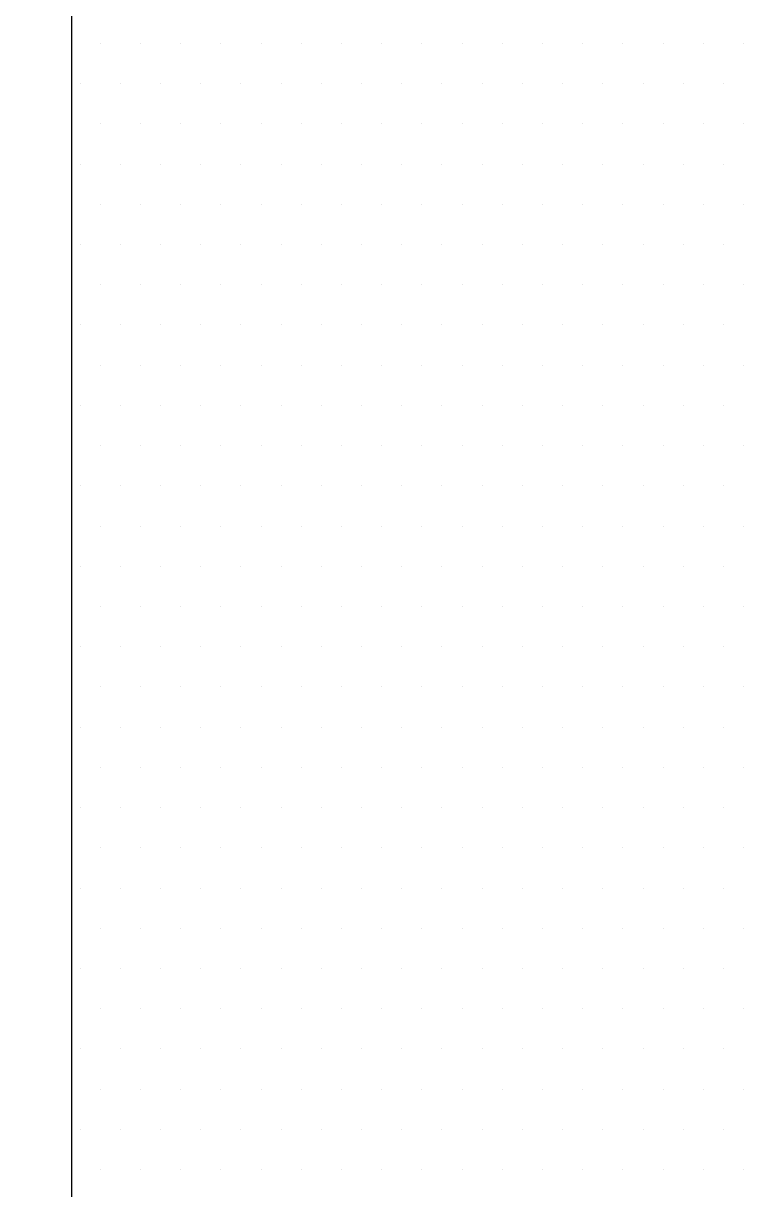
# Model space of a CAD drawing. Extents: x 14591016 to 15383666, y -730593 to -510197.
# Drawn here: x 15349242.99 to 15349258.31, y -647517.03 to -647492.56 of the extents above; entities that cross this region are included whole.
import ezdxf

# ---------------------------------------------------------------- set-up
doc = ezdxf.new("R2010")
doc.units = 0
doc.header["$LTSCALE"] = 1000
doc.header["$MEASUREMENT"] = 0
doc.layers.add('PUB_DIM', color=3, linetype='Continuous')

# ---------------------------------------------------------------- blocks, each defined once
blk = doc.blocks.new('*X28')
at = {"color": 0}
for p, q in [((-65.96875, 1314.1875), (-65.96875, 1314.1875)), ((-65.90625, 1314.1875), (-65.90625, 1314.1875)), ((-65.84375, 1314.1875), (-65.84375, 1314.1875)), ((-65.78125, 1314.1875), (-65.78125, 1314.1875)), ((-65.71875, 1314.1875), (-65.71875, 1314.1875)), ((-65.65625, 1314.1875), (-65.65625, 1314.1875)), ((-65.59375, 1314.1875), (-65.59375, 1314.1875)), ((-65.53125, 1314.1875), (-65.53125, 1314.1875)), ((-65.46875, 1314.1875), (-65.46875, 1314.1875)), ((-65.40625, 1314.1875), (-65.40625, 1314.1875)), ((-65.34375, 1314.1875), (-65.34375, 1314.1875)), ((-65.28125, 1314.1875), (-65.28125, 1314.1875)), ((-65.21875, 1314.1875), (-65.21875, 1314.1875)), ((-65.15625, 1314.1875), (-65.15625, 1314.1875)), ((-65.09375, 1314.1875), (-65.09375, 1314.1875)), ((-65.03125, 1314.1875), (-65.03125, 1314.1875)), ((-64.96875, 1314.1875), (-64.96875, 1314.1875)), ((-66, 1314.125), (-66, 1314.125)), ((-65.9375, 1314.125), (-65.9375, 1314.125)), ((-65.875, 1314.125), (-65.875, 1314.125)), ((-65.8125, 1314.125), (-65.8125, 1314.125)), ((-65.75, 1314.125), (-65.75, 1314.125)), ((-65.6875, 1314.125), (-65.6875, 1314.125)), ((-65.625, 1314.125), (-65.625, 1314.125)), ((-65.5625, 1314.125), (-65.5625, 1314.125)), ((-65.5, 1314.125), (-65.5, 1314.125)), ((-65.4375, 1314.125), (-65.4375, 1314.125)), ((-65.375, 1314.125), (-65.375, 1314.125)), ((-65.3125, 1314.125), (-65.3125, 1314.125)), ((-65.25, 1314.125), (-65.25, 1314.125)), ((-65.1875, 1314.125), (-65.1875, 1314.125)), ((-65.125, 1314.125), (-65.125, 1314.125)), ((-65.0625, 1314.125), (-65.0625, 1314.125)), ((-65, 1314.125), (-65, 1314.125)), ((-65.96875, 1314.0625), (-65.96875, 1314.0625)), ((-65.90625, 1314.0625), (-65.90625, 1314.0625)), ((-65.84375, 1314.0625), (-65.84375, 1314.0625)), ((-65.78125, 1314.0625), (-65.78125, 1314.0625)), ((-65.71875, 1314.0625), (-65.71875, 1314.0625)), ((-65.65625, 1314.0625), (-65.65625, 1314.0625)), ((-65.59375, 1314.0625), (-65.59375, 1314.0625)), ((-65.53125, 1314.0625), (-65.53125, 1314.0625)), ((-65.46875, 1314.0625), (-65.46875, 1314.0625)), ((-65.40625, 1314.0625), (-65.40625, 1314.0625)), ((-65.34375, 1314.0625), (-65.34375, 1314.0625)), ((-65.28125, 1314.0625), (-65.28125, 1314.0625)), ((-65.21875, 1314.0625), (-65.21875, 1314.0625)), ((-65.15625, 1314.0625), (-65.15625, 1314.0625)), ((-65.09375, 1314.0625), (-65.09375, 1314.0625)), ((-65.03125, 1314.0625), (-65.03125, 1314.0625)), ((-64.96875, 1314.0625), (-64.96875, 1314.0625)), ((-66, 1314), (-66, 1314)), ((-65.9375, 1314), (-65.9375, 1314)), ((-65.875, 1314), (-65.875, 1314)), ((-65.8125, 1314), (-65.8125, 1314)), ((-65.75, 1314), (-65.75, 1314)), ((-65.6875, 1314), (-65.6875, 1314)), ((-65.625, 1314), (-65.625, 1314)), ((-65.5625, 1314), (-65.5625, 1314)), ((-65.5, 1314), (-65.5, 1314)), ((-65.4375, 1314), (-65.4375, 1314)), ((-65.375, 1314), (-65.375, 1314)), ((-65.3125, 1314), (-65.3125, 1314)), ((-65.25, 1314), (-65.25, 1314)), ((-65.1875, 1314), (-65.1875, 1314)), ((-65.125, 1314), (-65.125, 1314)), ((-65.0625, 1314), (-65.0625, 1314)), ((-65, 1314), (-65, 1314)), ((-65.96875, 1313.9375), (-65.96875, 1313.9375)), ((-65.90625, 1313.9375), (-65.90625, 1313.9375)), ((-65.84375, 1313.9375), (-65.84375, 1313.9375)), ((-65.78125, 1313.9375), (-65.78125, 1313.9375)), ((-65.71875, 1313.9375), (-65.71875, 1313.9375)), ((-65.65625, 1313.9375), (-65.65625, 1313.9375)), ((-65.59375, 1313.9375), (-65.59375, 1313.9375)), ((-65.53125, 1313.9375), (-65.53125, 1313.9375)), ((-65.46875, 1313.9375), (-65.46875, 1313.9375)), ((-65.40625, 1313.9375), (-65.40625, 1313.9375)), ((-65.34375, 1313.9375), (-65.34375, 1313.9375)), ((-65.28125, 1313.9375), (-65.28125, 1313.9375)), ((-65.21875, 1313.9375), (-65.21875, 1313.9375)), ((-65.15625, 1313.9375), (-65.15625, 1313.9375)), ((-65.09375, 1313.9375), (-65.09375, 1313.9375)), ((-65.03125, 1313.9375), (-65.03125, 1313.9375)), ((-64.96875, 1313.9375), (-64.96875, 1313.9375)), ((-66, 1313.875), (-66, 1313.875)), ((-65.9375, 1313.875), (-65.9375, 1313.875)), ((-65.875, 1313.875), (-65.875, 1313.875)), ((-65.8125, 1313.875), (-65.8125, 1313.875)), ((-65.75, 1313.875), (-65.75, 1313.875)), ((-65.6875, 1313.875), (-65.6875, 1313.875)), ((-65.625, 1313.875), (-65.625, 1313.875)), ((-65.5625, 1313.875), (-65.5625, 1313.875)), ((-65.5, 1313.875), (-65.5, 1313.875)), ((-65.4375, 1313.875), (-65.4375, 1313.875)), ((-65.375, 1313.875), (-65.375, 1313.875)), ((-65.3125, 1313.875), (-65.3125, 1313.875)), ((-65.25, 1313.875), (-65.25, 1313.875)), ((-65.1875, 1313.875), (-65.1875, 1313.875)), ((-65.125, 1313.875), (-65.125, 1313.875)), ((-65.0625, 1313.875), (-65.0625, 1313.875)), ((-65, 1313.875), (-65, 1313.875)), ((-65.96875, 1313.8125), (-65.96875, 1313.8125)), ((-65.90625, 1313.8125), (-65.90625, 1313.8125)), ((-65.84375, 1313.8125), (-65.84375, 1313.8125)), ((-65.78125, 1313.8125), (-65.78125, 1313.8125)), ((-65.71875, 1313.8125), (-65.71875, 1313.8125)), ((-65.65625, 1313.8125), (-65.65625, 1313.8125)), ((-65.59375, 1313.8125), (-65.59375, 1313.8125)), ((-65.53125, 1313.8125), (-65.53125, 1313.8125)), ((-65.46875, 1313.8125), (-65.46875, 1313.8125)), ((-65.40625, 1313.8125), (-65.40625, 1313.8125)), ((-65.34375, 1313.8125), (-65.34375, 1313.8125)), ((-65.28125, 1313.8125), (-65.28125, 1313.8125)), ((-65.21875, 1313.8125), (-65.21875, 1313.8125)), ((-65.15625, 1313.8125), (-65.15625, 1313.8125)), ((-65.09375, 1313.8125), (-65.09375, 1313.8125)), ((-65.03125, 1313.8125), (-65.03125, 1313.8125)), ((-64.96875, 1313.8125), (-64.96875, 1313.8125)), ((-66, 1313.75), (-66, 1313.75)), ((-65.9375, 1313.75), (-65.9375, 1313.75)), ((-65.875, 1313.75), (-65.875, 1313.75)), ((-65.8125, 1313.75), (-65.8125, 1313.75)), ((-65.75, 1313.75), (-65.75, 1313.75)), ((-65.6875, 1313.75), (-65.6875, 1313.75)), ((-65.625, 1313.75), (-65.625, 1313.75)), ((-65.5625, 1313.75), (-65.5625, 1313.75)), ((-65.5, 1313.75), (-65.5, 1313.75)), ((-65.4375, 1313.75), (-65.4375, 1313.75)), ((-65.375, 1313.75), (-65.375, 1313.75)), ((-65.3125, 1313.75), (-65.3125, 1313.75)), ((-65.25, 1313.75), (-65.25, 1313.75)), ((-65.1875, 1313.75), (-65.1875, 1313.75)), ((-65.125, 1313.75), (-65.125, 1313.75)), ((-65.0625, 1313.75), (-65.0625, 1313.75)), ((-65, 1313.75), (-65, 1313.75)), ((-65.96875, 1313.6875), (-65.96875, 1313.6875)), ((-65.90625, 1313.6875), (-65.90625, 1313.6875)), ((-65.84375, 1313.6875), (-65.84375, 1313.6875)), ((-65.78125, 1313.6875), (-65.78125, 1313.6875)), ((-65.71875, 1313.6875), (-65.71875, 1313.6875)), ((-65.65625, 1313.6875), (-65.65625, 1313.6875)), ((-65.59375, 1313.6875), (-65.59375, 1313.6875)), ((-65.53125, 1313.6875), (-65.53125, 1313.6875)), ((-65.46875, 1313.6875), (-65.46875, 1313.6875)), ((-65.40625, 1313.6875), (-65.40625, 1313.6875)), ((-65.34375, 1313.6875), (-65.34375, 1313.6875)), ((-65.28125, 1313.6875), (-65.28125, 1313.6875)), ((-65.21875, 1313.6875), (-65.21875, 1313.6875)), ((-65.15625, 1313.6875), (-65.15625, 1313.6875)), ((-65.09375, 1313.6875), (-65.09375, 1313.6875)), ((-65.03125, 1313.6875), (-65.03125, 1313.6875)), ((-64.96875, 1313.6875), (-64.96875, 1313.6875)), ((-66, 1313.625), (-66, 1313.625)), ((-65.9375, 1313.625), (-65.9375, 1313.625)), ((-65.875, 1313.625), (-65.875, 1313.625)), ((-65.8125, 1313.625), (-65.8125, 1313.625)), ((-65.75, 1313.625), (-65.75, 1313.625)), ((-65.6875, 1313.625), (-65.6875, 1313.625)), ((-65.625, 1313.625), (-65.625, 1313.625)), ((-65.5625, 1313.625), (-65.5625, 1313.625)), ((-65.5, 1313.625), (-65.5, 1313.625)), ((-65.4375, 1313.625), (-65.4375, 1313.625)), ((-65.375, 1313.625), (-65.375, 1313.625)), ((-65.3125, 1313.625), (-65.3125, 1313.625)), ((-65.25, 1313.625), (-65.25, 1313.625)), ((-65.1875, 1313.625), (-65.1875, 1313.625)), ((-65.125, 1313.625), (-65.125, 1313.625)), ((-65.0625, 1313.625), (-65.0625, 1313.625)), ((-65, 1313.625), (-65, 1313.625)), ((-65.96875, 1313.5625), (-65.96875, 1313.5625)), ((-65.90625, 1313.5625), (-65.90625, 1313.5625)), ((-65.84375, 1313.5625), (-65.84375, 1313.5625)), ((-65.78125, 1313.5625), (-65.78125, 1313.5625)), ((-65.71875, 1313.5625), (-65.71875, 1313.5625)), ((-65.65625, 1313.5625), (-65.65625, 1313.5625)), ((-65.59375, 1313.5625), (-65.59375, 1313.5625)), ((-65.53125, 1313.5625), (-65.53125, 1313.5625)), ((-65.46875, 1313.5625), (-65.46875, 1313.5625)), ((-65.40625, 1313.5625), (-65.40625, 1313.5625)), ((-65.34375, 1313.5625), (-65.34375, 1313.5625)), ((-65.28125, 1313.5625), (-65.28125, 1313.5625)), ((-65.21875, 1313.5625), (-65.21875, 1313.5625)), ((-65.15625, 1313.5625), (-65.15625, 1313.5625)), ((-65.09375, 1313.5625), (-65.09375, 1313.5625)), ((-65.03125, 1313.5625), (-65.03125, 1313.5625)), ((-64.96875, 1313.5625), (-64.96875, 1313.5625)), ((-66, 1313.5), (-66, 1313.5)), ((-65.9375, 1313.5), (-65.9375, 1313.5)), ((-65.875, 1313.5), (-65.875, 1313.5)), ((-65.8125, 1313.5), (-65.8125, 1313.5)), ((-65.75, 1313.5), (-65.75, 1313.5)), ((-65.6875, 1313.5), (-65.6875, 1313.5)), ((-65.625, 1313.5), (-65.625, 1313.5)), ((-65.5625, 1313.5), (-65.5625, 1313.5)), ((-65.5, 1313.5), (-65.5, 1313.5)), ((-65.4375, 1313.5), (-65.4375, 1313.5)), ((-65.375, 1313.5), (-65.375, 1313.5)), ((-65.3125, 1313.5), (-65.3125, 1313.5)), ((-65.25, 1313.5), (-65.25, 1313.5)), ((-65.1875, 1313.5), (-65.1875, 1313.5)), ((-65.125, 1313.5), (-65.125, 1313.5)), ((-65.0625, 1313.5), (-65.0625, 1313.5)), ((-65, 1313.5), (-65, 1313.5)), ((-65.96875, 1313.4375), (-65.96875, 1313.4375)), ((-65.90625, 1313.4375), (-65.90625, 1313.4375)), ((-65.84375, 1313.4375), (-65.84375, 1313.4375)), ((-65.78125, 1313.4375), (-65.78125, 1313.4375)), ((-65.71875, 1313.4375), (-65.71875, 1313.4375)), ((-65.65625, 1313.4375), (-65.65625, 1313.4375)), ((-65.59375, 1313.4375), (-65.59375, 1313.4375)), ((-65.53125, 1313.4375), (-65.53125, 1313.4375)), ((-65.46875, 1313.4375), (-65.46875, 1313.4375)), ((-65.40625, 1313.4375), (-65.40625, 1313.4375)), ((-65.34375, 1313.4375), (-65.34375, 1313.4375)), ((-65.28125, 1313.4375), (-65.28125, 1313.4375)), ((-65.21875, 1313.4375), (-65.21875, 1313.4375)), ((-65.15625, 1313.4375), (-65.15625, 1313.4375)), ((-65.09375, 1313.4375), (-65.09375, 1313.4375)), ((-65.03125, 1313.4375), (-65.03125, 1313.4375)), ((-64.96875, 1313.4375), (-64.96875, 1313.4375)), ((-66, 1313.375), (-66, 1313.375)), ((-65.9375, 1313.375), (-65.9375, 1313.375)), ((-65.875, 1313.375), (-65.875, 1313.375)), ((-65.8125, 1313.375), (-65.8125, 1313.375)), ((-65.75, 1313.375), (-65.75, 1313.375)), ((-65.6875, 1313.375), (-65.6875, 1313.375)), ((-65.625, 1313.375), (-65.625, 1313.375)), ((-65.5625, 1313.375), (-65.5625, 1313.375)), ((-65.5, 1313.375), (-65.5, 1313.375)), ((-65.4375, 1313.375), (-65.4375, 1313.375)), ((-65.375, 1313.375), (-65.375, 1313.375)), ((-65.3125, 1313.375), (-65.3125, 1313.375)), ((-65.25, 1313.375), (-65.25, 1313.375)), ((-65.1875, 1313.375), (-65.1875, 1313.375)), ((-65.125, 1313.375), (-65.125, 1313.375)), ((-65.0625, 1313.375), (-65.0625, 1313.375)), ((-65, 1313.375), (-65, 1313.375)), ((-65.96875, 1313.3125), (-65.96875, 1313.3125)), ((-65.90625, 1313.3125), (-65.90625, 1313.3125)), ((-65.84375, 1313.3125), (-65.84375, 1313.3125)), ((-65.78125, 1313.3125), (-65.78125, 1313.3125)), ((-65.71875, 1313.3125), (-65.71875, 1313.3125)), ((-65.65625, 1313.3125), (-65.65625, 1313.3125)), ((-65.59375, 1313.3125), (-65.59375, 1313.3125)), ((-65.53125, 1313.3125), (-65.53125, 1313.3125)), ((-65.46875, 1313.3125), (-65.46875, 1313.3125)), ((-65.40625, 1313.3125), (-65.40625, 1313.3125)), ((-65.34375, 1313.3125), (-65.34375, 1313.3125)), ((-65.28125, 1313.3125), (-65.28125, 1313.3125)), ((-65.21875, 1313.3125), (-65.21875, 1313.3125)), ((-65.15625, 1313.3125), (-65.15625, 1313.3125)), ((-65.09375, 1313.3125), (-65.09375, 1313.3125)), ((-65.03125, 1313.3125), (-65.03125, 1313.3125)), ((-64.96875, 1313.3125), (-64.96875, 1313.3125)), ((-66, 1313.25), (-66, 1313.25)), ((-65.9375, 1313.25), (-65.9375, 1313.25)), ((-65.875, 1313.25), (-65.875, 1313.25)), ((-65.8125, 1313.25), (-65.8125, 1313.25)), ((-65.75, 1313.25), (-65.75, 1313.25)), ((-65.6875, 1313.25), (-65.6875, 1313.25)), ((-65.625, 1313.25), (-65.625, 1313.25)), ((-65.5625, 1313.25), (-65.5625, 1313.25)), ((-65.5, 1313.25), (-65.5, 1313.25)), ((-65.4375, 1313.25), (-65.4375, 1313.25)), ((-65.375, 1313.25), (-65.375, 1313.25)), ((-65.3125, 1313.25), (-65.3125, 1313.25)), ((-65.25, 1313.25), (-65.25, 1313.25)), ((-65.1875, 1313.25), (-65.1875, 1313.25)), ((-65.125, 1313.25), (-65.125, 1313.25)), ((-65.0625, 1313.25), (-65.0625, 1313.25)), ((-65, 1313.25), (-65, 1313.25)), ((-65.96875, 1313.1875), (-65.96875, 1313.1875)), ((-65.90625, 1313.1875), (-65.90625, 1313.1875)), ((-65.84375, 1313.1875), (-65.84375, 1313.1875)), ((-65.78125, 1313.1875), (-65.78125, 1313.1875)), ((-65.71875, 1313.1875), (-65.71875, 1313.1875)), ((-65.65625, 1313.1875), (-65.65625, 1313.1875)), ((-65.59375, 1313.1875), (-65.59375, 1313.1875)), ((-65.53125, 1313.1875), (-65.53125, 1313.1875)), ((-65.46875, 1313.1875), (-65.46875, 1313.1875)), ((-65.40625, 1313.1875), (-65.40625, 1313.1875)), ((-65.34375, 1313.1875), (-65.34375, 1313.1875)), ((-65.28125, 1313.1875), (-65.28125, 1313.1875)), ((-65.21875, 1313.1875), (-65.21875, 1313.1875)), ((-65.15625, 1313.1875), (-65.15625, 1313.1875)), ((-65.09375, 1313.1875), (-65.09375, 1313.1875)), ((-65.03125, 1313.1875), (-65.03125, 1313.1875)), ((-64.96875, 1313.1875), (-64.96875, 1313.1875)), ((-66, 1313.125), (-66, 1313.125)), ((-65.9375, 1313.125), (-65.9375, 1313.125)), ((-65.875, 1313.125), (-65.875, 1313.125)), ((-65.8125, 1313.125), (-65.8125, 1313.125)), ((-65.75, 1313.125), (-65.75, 1313.125)), ((-65.6875, 1313.125), (-65.6875, 1313.125)), ((-65.625, 1313.125), (-65.625, 1313.125)), ((-65.5625, 1313.125), (-65.5625, 1313.125)), ((-65.5, 1313.125), (-65.5, 1313.125)), ((-65.4375, 1313.125), (-65.4375, 1313.125)), ((-65.375, 1313.125), (-65.375, 1313.125)), ((-65.3125, 1313.125), (-65.3125, 1313.125)), ((-65.25, 1313.125), (-65.25, 1313.125)), ((-65.1875, 1313.125), (-65.1875, 1313.125)), ((-65.125, 1313.125), (-65.125, 1313.125)), ((-65.0625, 1313.125), (-65.0625, 1313.125)), ((-65, 1313.125), (-65, 1313.125)), ((-65.96875, 1313.0625), (-65.96875, 1313.0625)), ((-65.90625, 1313.0625), (-65.90625, 1313.0625)), ((-65.84375, 1313.0625), (-65.84375, 1313.0625)), ((-65.78125, 1313.0625), (-65.78125, 1313.0625)), ((-65.71875, 1313.0625), (-65.71875, 1313.0625)), ((-65.65625, 1313.0625), (-65.65625, 1313.0625)), ((-65.59375, 1313.0625), (-65.59375, 1313.0625)), ((-65.53125, 1313.0625), (-65.53125, 1313.0625)), ((-65.46875, 1313.0625), (-65.46875, 1313.0625)), ((-65.40625, 1313.0625), (-65.40625, 1313.0625)), ((-65.34375, 1313.0625), (-65.34375, 1313.0625)), ((-65.28125, 1313.0625), (-65.28125, 1313.0625)), ((-65.21875, 1313.0625), (-65.21875, 1313.0625)), ((-65.15625, 1313.0625), (-65.15625, 1313.0625)), ((-65.09375, 1313.0625), (-65.09375, 1313.0625)), ((-65.03125, 1313.0625), (-65.03125, 1313.0625)), ((-64.96875, 1313.0625), (-64.96875, 1313.0625)), ((-66, 1313), (-66, 1313)), ((-65.9375, 1313), (-65.9375, 1313)), ((-65.875, 1313), (-65.875, 1313)), ((-65.8125, 1313), (-65.8125, 1313)), ((-65.75, 1313), (-65.75, 1313)), ((-65.6875, 1313), (-65.6875, 1313)), ((-65.625, 1313), (-65.625, 1313)), ((-65.5625, 1313), (-65.5625, 1313)), ((-65.5, 1313), (-65.5, 1313)), ((-65.4375, 1313), (-65.4375, 1313)), ((-65.375, 1313), (-65.375, 1313)), ((-65.3125, 1313), (-65.3125, 1313)), ((-65.25, 1313), (-65.25, 1313)), ((-65.1875, 1313), (-65.1875, 1313)), ((-65.125, 1313), (-65.125, 1313)), ((-65.0625, 1313), (-65.0625, 1313)), ((-65, 1313), (-65, 1313)), ((-65.96875, 1312.9375), (-65.96875, 1312.9375)), ((-65.90625, 1312.9375), (-65.90625, 1312.9375)), ((-65.84375, 1312.9375), (-65.84375, 1312.9375)), ((-65.78125, 1312.9375), (-65.78125, 1312.9375)), ((-65.71875, 1312.9375), (-65.71875, 1312.9375)), ((-65.65625, 1312.9375), (-65.65625, 1312.9375)), ((-65.59375, 1312.9375), (-65.59375, 1312.9375)), ((-65.53125, 1312.9375), (-65.53125, 1312.9375)), ((-65.46875, 1312.9375), (-65.46875, 1312.9375)), ((-65.40625, 1312.9375), (-65.40625, 1312.9375)), ((-65.34375, 1312.9375), (-65.34375, 1312.9375)), ((-65.28125, 1312.9375), (-65.28125, 1312.9375)), ((-65.21875, 1312.9375), (-65.21875, 1312.9375)), ((-65.15625, 1312.9375), (-65.15625, 1312.9375)), ((-65.09375, 1312.9375), (-65.09375, 1312.9375)), ((-65.03125, 1312.9375), (-65.03125, 1312.9375)), ((-64.96875, 1312.9375), (-64.96875, 1312.9375)), ((-66, 1312.875), (-66, 1312.875)), ((-65.9375, 1312.875), (-65.9375, 1312.875)), ((-65.875, 1312.875), (-65.875, 1312.875)), ((-65.8125, 1312.875), (-65.8125, 1312.875)), ((-65.75, 1312.875), (-65.75, 1312.875)), ((-65.6875, 1312.875), (-65.6875, 1312.875)), ((-65.625, 1312.875), (-65.625, 1312.875)), ((-65.5625, 1312.875), (-65.5625, 1312.875)), ((-65.5, 1312.875), (-65.5, 1312.875)), ((-65.4375, 1312.875), (-65.4375, 1312.875)), ((-65.375, 1312.875), (-65.375, 1312.875)), ((-65.3125, 1312.875), (-65.3125, 1312.875)), ((-65.25, 1312.875), (-65.25, 1312.875)), ((-65.1875, 1312.875), (-65.1875, 1312.875)), ((-65.125, 1312.875), (-65.125, 1312.875)), ((-65.0625, 1312.875), (-65.0625, 1312.875)), ((-65, 1312.875), (-65, 1312.875)), ((-65.96875, 1312.8125), (-65.96875, 1312.8125)), ((-65.90625, 1312.8125), (-65.90625, 1312.8125)), ((-65.84375, 1312.8125), (-65.84375, 1312.8125)), ((-65.78125, 1312.8125), (-65.78125, 1312.8125)), ((-65.71875, 1312.8125), (-65.71875, 1312.8125)), ((-65.65625, 1312.8125), (-65.65625, 1312.8125)), ((-65.59375, 1312.8125), (-65.59375, 1312.8125)), ((-65.53125, 1312.8125), (-65.53125, 1312.8125)), ((-65.46875, 1312.8125), (-65.46875, 1312.8125)), ((-65.40625, 1312.8125), (-65.40625, 1312.8125)), ((-65.34375, 1312.8125), (-65.34375, 1312.8125)), ((-65.28125, 1312.8125), (-65.28125, 1312.8125)), ((-65.21875, 1312.8125), (-65.21875, 1312.8125)), ((-65.15625, 1312.8125), (-65.15625, 1312.8125)), ((-65.09375, 1312.8125), (-65.09375, 1312.8125)), ((-65.03125, 1312.8125), (-65.03125, 1312.8125)), ((-64.96875, 1312.8125), (-64.96875, 1312.8125)), ((-66, 1312.75), (-66, 1312.75)), ((-65.9375, 1312.75), (-65.9375, 1312.75)), ((-65.875, 1312.75), (-65.875, 1312.75)), ((-65.8125, 1312.75), (-65.8125, 1312.75)), ((-65.75, 1312.75), (-65.75, 1312.75)), ((-65.6875, 1312.75), (-65.6875, 1312.75)), ((-65.625, 1312.75), (-65.625, 1312.75)), ((-65.5625, 1312.75), (-65.5625, 1312.75)), ((-65.5, 1312.75), (-65.5, 1312.75)), ((-65.4375, 1312.75), (-65.4375, 1312.75)), ((-65.375, 1312.75), (-65.375, 1312.75)), ((-65.3125, 1312.75), (-65.3125, 1312.75)), ((-65.25, 1312.75), (-65.25, 1312.75)), ((-65.1875, 1312.75), (-65.1875, 1312.75)), ((-65.125, 1312.75), (-65.125, 1312.75)), ((-65.0625, 1312.75), (-65.0625, 1312.75)), ((-65, 1312.75), (-65, 1312.75)), ((-65.96875, 1312.6875), (-65.96875, 1312.6875)), ((-65.90625, 1312.6875), (-65.90625, 1312.6875)), ((-65.84375, 1312.6875), (-65.84375, 1312.6875)), ((-65.78125, 1312.6875), (-65.78125, 1312.6875)), ((-65.71875, 1312.6875), (-65.71875, 1312.6875)), ((-65.65625, 1312.6875), (-65.65625, 1312.6875)), ((-65.59375, 1312.6875), (-65.59375, 1312.6875)), ((-65.53125, 1312.6875), (-65.53125, 1312.6875)), ((-65.46875, 1312.6875), (-65.46875, 1312.6875)), ((-65.40625, 1312.6875), (-65.40625, 1312.6875)), ((-65.34375, 1312.6875), (-65.34375, 1312.6875)), ((-65.28125, 1312.6875), (-65.28125, 1312.6875)), ((-65.21875, 1312.6875), (-65.21875, 1312.6875)), ((-65.15625, 1312.6875), (-65.15625, 1312.6875)), ((-65.09375, 1312.6875), (-65.09375, 1312.6875)), ((-65.03125, 1312.6875), (-65.03125, 1312.6875)), ((-64.96875, 1312.6875), (-64.96875, 1312.6875)), ((-66, 1312.625), (-66, 1312.625)), ((-65.9375, 1312.625), (-65.9375, 1312.625)), ((-65.875, 1312.625), (-65.875, 1312.625)), ((-65.8125, 1312.625), (-65.8125, 1312.625)), ((-65.75, 1312.625), (-65.75, 1312.625)), ((-65.6875, 1312.625), (-65.6875, 1312.625)), ((-65.625, 1312.625), (-65.625, 1312.625)), ((-65.5625, 1312.625), (-65.5625, 1312.625)), ((-65.5, 1312.625), (-65.5, 1312.625)), ((-65.4375, 1312.625), (-65.4375, 1312.625)), ((-65.375, 1312.625), (-65.375, 1312.625)), ((-65.3125, 1312.625), (-65.3125, 1312.625)), ((-65.25, 1312.625), (-65.25, 1312.625)), ((-65.1875, 1312.625), (-65.1875, 1312.625)), ((-65.125, 1312.625), (-65.125, 1312.625)), ((-65.0625, 1312.625), (-65.0625, 1312.625)), ((-65, 1312.625), (-65, 1312.625)), ((-65.96875, 1312.5625), (-65.96875, 1312.5625)), ((-65.90625, 1312.5625), (-65.90625, 1312.5625)), ((-65.84375, 1312.5625), (-65.84375, 1312.5625)), ((-65.78125, 1312.5625), (-65.78125, 1312.5625)), ((-65.71875, 1312.5625), (-65.71875, 1312.5625)), ((-65.65625, 1312.5625), (-65.65625, 1312.5625)), ((-65.59375, 1312.5625), (-65.59375, 1312.5625)), ((-65.53125, 1312.5625), (-65.53125, 1312.5625)), ((-65.46875, 1312.5625), (-65.46875, 1312.5625)), ((-65.40625, 1312.5625), (-65.40625, 1312.5625)), ((-65.34375, 1312.5625), (-65.34375, 1312.5625)), ((-65.28125, 1312.5625), (-65.28125, 1312.5625)), ((-65.21875, 1312.5625), (-65.21875, 1312.5625)), ((-65.15625, 1312.5625), (-65.15625, 1312.5625)), ((-65.09375, 1312.5625), (-65.09375, 1312.5625)), ((-65.03125, 1312.5625), (-65.03125, 1312.5625)), ((-64.96875, 1312.5625), (-64.96875, 1312.5625)), ((-66, 1312.5), (-66, 1312.5)), ((-65.9375, 1312.5), (-65.9375, 1312.5)), ((-65.875, 1312.5), (-65.875, 1312.5)), ((-65.8125, 1312.5), (-65.8125, 1312.5)), ((-65.75, 1312.5), (-65.75, 1312.5)), ((-65.6875, 1312.5), (-65.6875, 1312.5)), ((-65.625, 1312.5), (-65.625, 1312.5)), ((-65.5625, 1312.5), (-65.5625, 1312.5)), ((-65.5, 1312.5), (-65.5, 1312.5)), ((-65.4375, 1312.5), (-65.4375, 1312.5)), ((-65.375, 1312.5), (-65.375, 1312.5)), ((-65.3125, 1312.5), (-65.3125, 1312.5)), ((-65.25, 1312.5), (-65.25, 1312.5)), ((-65.1875, 1312.5), (-65.1875, 1312.5)), ((-65.125, 1312.5), (-65.125, 1312.5)), ((-65.0625, 1312.5), (-65.0625, 1312.5)), ((-65, 1312.5), (-65, 1312.5)), ((-65.96875, 1312.4375), (-65.96875, 1312.4375)), ((-65.90625, 1312.4375), (-65.90625, 1312.4375)), ((-65.84375, 1312.4375), (-65.84375, 1312.4375)), ((-65.78125, 1312.4375), (-65.78125, 1312.4375)), ((-65.71875, 1312.4375), (-65.71875, 1312.4375)), ((-65.65625, 1312.4375), (-65.65625, 1312.4375)), ((-65.59375, 1312.4375), (-65.59375, 1312.4375)), ((-65.53125, 1312.4375), (-65.53125, 1312.4375)), ((-65.46875, 1312.4375), (-65.46875, 1312.4375)), ((-65.40625, 1312.4375), (-65.40625, 1312.4375)), ((-65.34375, 1312.4375), (-65.34375, 1312.4375)), ((-65.28125, 1312.4375), (-65.28125, 1312.4375)), ((-65.21875, 1312.4375), (-65.21875, 1312.4375)), ((-65.15625, 1312.4375), (-65.15625, 1312.4375)), ((-65.09375, 1312.4375), (-65.09375, 1312.4375)), ((-65.03125, 1312.4375), (-65.03125, 1312.4375)), ((-64.96875, 1312.4375), (-64.96875, 1312.4375))]:
    blk.add_line(p, q, dxfattribs=at)
blk = doc.blocks.new('A$C5D7C7B29')
at = {"color": 2}
blk.add_lwpolyline([(8023.345, 7992.249), (8434.969, 8033.372), (8628.379, 7720.186), (9070.84, 7720.186), (9070.84, 9616.991), (8379.701, 9616.991)], dxfattribs=at)
blk.add_arc((9070.84, 8492.946), 54, 270, 0)
at = {"layer": 'PUB_DIM'}
blk.add_lwpolyline([(9111.418, 8442.984, 0, 80, 0), (9308.12, 8216.471, 0, 0, 0)], format="xyseb", dxfattribs=at)
at = {"xscale": 9, "yscale": 9, "zscale": 9}
blk.add_blockref('*X28', (9664.956, -3350.48), dxfattribs=at)

msp = doc.modelspace()

# ---------------------------------------------------------------- block references
at = {"xscale": 1.499999999999999, "yscale": 1.499999999999999, "zscale": 1.499999999999999}
msp.add_blockref('A$C5D7C7B29', (15335637.744, -660208.793), dxfattribs=at)

doc.saveas('drawing.dxf')
